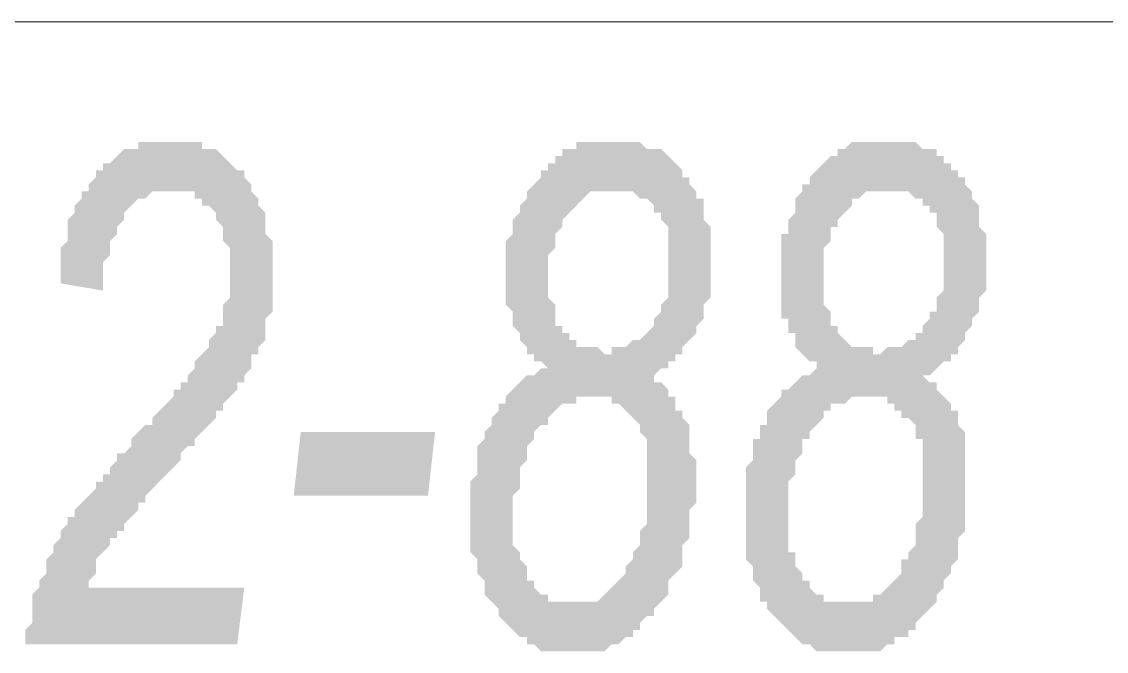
# Model space of a CAD drawing. Header units: millimetres. Extents: x 1372 to 666090, y 1285 to 31551.
# Drawn here: x 533478 to 534119, y 25810 to 26181 of the extents above; entities that cross this region are included whole.
import ezdxf

# ---------------------------------------------------------------- set-up
doc = ezdxf.new("R2010")
doc.units = ezdxf.units.MM
doc.layers.add('PDF _0', color=7, linetype='Continuous')
doc.layers.add('PDF _75-АЗ Штамп', color=7, linetype='Continuous')

msp = doc.modelspace()

# ---------------------------------------------------------------- hatches: boundary and pattern name
at = {"layer": 'PDF _75-АЗ Штамп', "transparency": 33554559}
msp.add_hatch(color=256, dxfattribs=at).paths.add_polyline_path([(533480.43, 25814), (533480.43, 25818.17), (533480.43, 25822.34), (533484.6, 25826.51), (533484.6, 25830.68), (533484.6, 25834.85), (533484.6, 25839.02), (533484.6, 25843.19), (533488.77, 25847.37), (533488.77, 25851.54), (533488.77, 25851.54), (533492.94, 25855.71), (533492.94, 25859.88), (533492.94, 25859.88), (533492.94, 25864.05), (533497.11, 25868.22), (533497.11, 25872.39), (533501.28, 25876.56), (533501.28, 25876.56), (533501.28, 25880.73), (533505.45, 25884.91), (533505.45, 25889.08), (533509.63, 25889.08), (533509.63, 25893.25), (533509.63, 25893.25), (533513.8, 25897.42), (533513.8, 25897.42), (533513.8, 25897.42), (533517.97, 25901.59), (533517.97, 25901.59), (533522.14, 25905.76), (533522.14, 25909.93), (533526.31, 25909.93), (533526.31, 25914.1), (533530.48, 25914.1), (533530.48, 25918.28), (533534.65, 25922.45), (533534.65, 25926.62), (533538.82, 25926.62), (533542.99, 25930.79), (533542.99, 25934.96), (533547.17, 25939.13), (533551.34, 25943.3), (533555.51, 25943.3), (533555.51, 25947.47), (533559.68, 25951.64), (533559.68, 25951.64), (533563.85, 25955.82), (533568.02, 25959.99), (533568.02, 25964.16), (533572.19, 25964.16), (533572.19, 25968.33), (533576.36, 25968.33), (533576.36, 25972.5), (533580.54, 25976.67), (533580.54, 25976.67), (533580.54, 25980.84), (533580.54, 25980.84), (533584.71, 25985.01), (533584.71, 25985.01), (533588.88, 25989.19), (533588.88, 25993.36), (533593.05, 25997.53), (533593.05, 26001.7), (533597.22, 26001.7), (533597.22, 26005.87), (533597.22, 26010.04), (533597.22, 26010.04), (533597.22, 26014.21), (533601.39, 26018.38), (533601.39, 26022.55), (533601.39, 26026.73), (533601.39, 26030.9), (533601.39, 26035.07), (533601.39, 26039.24), (533601.39, 26043.41), (533601.39, 26047.58), (533601.39, 26047.58), (533597.22, 26051.75), (533597.22, 26055.92), (533597.22, 26060.1), (533593.05, 26064.27), (533593.05, 26068.44), (533593.05, 26068.44), (533588.88, 26072.61), (533584.71, 26072.61), (533584.71, 26076.78), (533580.54, 26076.78), (533580.54, 26080.95), (533576.36, 26080.95), (533572.19, 26080.95), (533572.19, 26080.95), (533568.02, 26080.95), (533568.02, 26080.95), (533563.85, 26080.95), (533559.68, 26080.95), (533559.68, 26080.95), (533555.51, 26080.95), (533551.34, 26076.78), (533551.34, 26076.78), (533547.17, 26076.78), (533542.99, 26072.61), (533542.99, 26072.61), (533538.82, 26068.44), (533538.82, 26064.27), (533538.82, 26064.27), (533534.65, 26060.1), (533534.65, 26055.92), (533534.65, 26055.92), (533530.48, 26051.75), (533530.48, 26047.58), (533530.48, 26043.41), (533526.31, 26039.24), (533526.31, 26035.07), (533526.31, 26030.9), (533526.31, 26026.73), (533526.31, 26022.55), (533501.28, 26026.73), (533501.28, 26030.9), (533501.28, 26035.07), (533501.28, 26039.24), (533501.28, 26043.41), (533501.28, 26047.58), (533505.45, 26051.75), (533505.45, 26055.92), (533505.45, 26060.1), (533505.45, 26064.27), (533509.63, 26068.44), (533509.63, 26068.44), (533509.63, 26072.61), (533513.8, 26076.78), (533513.8, 26080.95), (533517.97, 26080.95), (533517.97, 26085.12), (533522.14, 26089.29), (533522.14, 26089.29), (533522.14, 26093.46), (533526.31, 26093.46), (533526.31, 26097.64), (533530.48, 26097.64), (533534.65, 26101.81), (533534.65, 26101.81), (533538.82, 26105.98), (533538.82, 26105.98), (533542.99, 26105.98), (533547.17, 26105.98), (533547.17, 26110.15), (533551.34, 26110.15), (533555.51, 26110.15), (533555.51, 26110.15), (533559.68, 26110.15), (533563.85, 26110.15), (533563.85, 26110.15), (533568.02, 26110.15), (533572.19, 26110.15), (533576.36, 26110.15), (533576.36, 26110.15), (533580.54, 26110.15), (533584.71, 26110.15), (533584.71, 26105.98), (533588.88, 26105.98), (533593.05, 26105.98), (533593.05, 26105.98), (533597.22, 26101.81), (533597.22, 26101.81), (533601.39, 26097.64), (533601.39, 26097.64), (533605.56, 26093.46), (533609.73, 26093.46), (533609.73, 26089.29), (533613.9, 26085.12), (533613.9, 26085.12), (533613.9, 26080.95), (533618.08, 26076.78), (533618.08, 26072.61), (533618.08, 26072.61), (533622.25, 26068.44), (533622.25, 26064.27), (533622.25, 26060.1), (533622.25, 26055.92), (533626.42, 26051.75), (533626.42, 26047.58), (533626.42, 26043.41), (533626.42, 26039.24), (533626.42, 26035.07), (533626.42, 26030.9), (533626.42, 26030.9), (533626.42, 26026.73), (533626.42, 26022.55), (533626.42, 26022.55), (533626.42, 26018.38), (533626.42, 26014.21), (533626.42, 26010.04), (533622.25, 26005.87), (533622.25, 26001.7), (533622.25, 25997.53), (533622.25, 25993.36), (533618.08, 25989.19), (533618.08, 25985.01), (533613.9, 25985.01), (533613.9, 25980.84), (533613.9, 25976.67), (533613.9, 25976.67), (533609.73, 25972.5), (533609.73, 25972.5), (533609.73, 25972.5), (533609.73, 25968.33), (533605.56, 25968.33), (533605.56, 25964.16), (533605.56, 25964.16), (533601.39, 25959.99), (533601.39, 25959.99), (533597.22, 25955.82), (533597.22, 25951.64), (533593.05, 25951.64), (533593.05, 25947.47), (533588.88, 25943.3), (533588.88, 25943.3), (533584.71, 25939.13), (533580.54, 25934.96), (533580.54, 25930.79), (533576.36, 25930.79), (533572.19, 25926.62), (533572.19, 25922.45), (533568.02, 25918.28), (533563.85, 25914.1), (533559.68, 25909.93), (533559.68, 25909.93), (533555.51, 25905.76), (533551.34, 25901.59), (533551.34, 25897.42), (533547.17, 25897.42), (533547.17, 25893.25), (533542.99, 25889.08), (533542.99, 25889.08), (533538.82, 25884.91), (533538.82, 25880.73), (533534.65, 25880.73), (533534.65, 25876.56), (533530.48, 25876.56), (533530.48, 25872.39), (533526.31, 25868.22), (533526.31, 25868.22), (533522.14, 25864.05), (533522.14, 25859.88), (533522.14, 25855.71), (533517.97, 25851.54), (533517.97, 25851.54), (533517.97, 25847.37), (533609.73, 25847.37), (533605.56, 25814)])
h = msp.add_hatch(color=256, dxfattribs=at)
h.paths.add_polyline_path([(533789.09, 25976.67), (533784.92, 25980.84), (533780.75, 25980.84), (533780.75, 25985.01), (533776.58, 25985.01), (533776.58, 25989.19), (533772.41, 25993.36), (533772.41, 25997.53), (533772.41, 25997.53), (533768.24, 26001.7), (533768.24, 26005.87), (533768.24, 26005.87), (533768.24, 26010.04), (533764.07, 26014.21), (533764.07, 26018.38), (533764.07, 26022.55), (533764.07, 26026.73), (533764.07, 26030.9), (533764.07, 26035.07), (533764.07, 26039.24), (533764.07, 26043.41), (533764.07, 26047.58), (533764.07, 26051.75), (533768.24, 26055.92), (533768.24, 26055.92), (533768.24, 26060.1), (533768.24, 26064.27), (533772.41, 26068.44), (533772.41, 26072.61), (533776.58, 26076.78), (533776.58, 26080.95), (533776.58, 26080.95), (533780.75, 26085.12), (533780.75, 26085.12), (533784.92, 26089.29), (533784.92, 26093.46), (533789.09, 26093.46), (533789.09, 26097.64), (533793.27, 26097.64), (533793.27, 26101.81), (533797.44, 26101.81), (533797.44, 26105.98), (533801.61, 26105.98), (533805.78, 26105.98), (533805.78, 26110.15), (533809.95, 26110.15), (533814.12, 26110.15), (533814.12, 26110.15), (533818.29, 26110.15), (533822.46, 26110.15), (533822.46, 26110.15), (533826.63, 26110.15), (533830.81, 26110.15), (533834.98, 26110.15), (533834.98, 26110.15), (533839.15, 26110.15), (533843.32, 26110.15), (533843.32, 26110.15), (533847.49, 26105.98), (533851.66, 26105.98), (533851.66, 26105.98), (533855.83, 26105.98), (533860, 26101.81), (533860, 26101.81), (533864.18, 26097.64), (533864.18, 26097.64), (533868.35, 26093.46), (533868.35, 26093.46), (533868.35, 26089.29), (533872.52, 26089.29), (533872.52, 26085.12), (533876.69, 26080.95), (533876.69, 26076.78), (533880.86, 26076.78), (533880.86, 26072.61), (533880.86, 26068.44), (533880.86, 26064.27), (533885.03, 26060.1), (533885.03, 26055.92), (533885.03, 26051.75), (533885.03, 26047.58), (533885.03, 26043.41), (533885.03, 26039.24), (533885.03, 26039.24), (533885.03, 26035.07), (533885.03, 26030.9), (533885.03, 26026.73), (533885.03, 26022.55), (533885.03, 26018.38), (533880.86, 26014.21), (533880.86, 26010.04), (533880.86, 26010.04), (533880.86, 26005.87), (533876.69, 26001.7), (533876.69, 26001.7), (533876.69, 25997.53), (533872.52, 25993.36), (533872.52, 25993.36), (533868.35, 25989.19), (533868.35, 25985.01), (533864.18, 25985.01), (533864.18, 25980.84), (533860, 25980.84), (533860, 25976.67), (533855.83, 25976.67), (533851.66, 25972.5), (533851.66, 25972.5), (533851.66, 25968.33), (533855.83, 25968.33), (533860, 25964.16), (533860, 25959.99), (533864.18, 25959.99), (533864.18, 25955.82), (533864.18, 25951.64), (533868.35, 25951.64), (533868.35, 25947.47), (533868.35, 25947.47), (533872.52, 25943.3), (533872.52, 25939.13), (533872.52, 25934.96), (533872.52, 25930.79), (533872.52, 25926.62), (533876.69, 25922.45), (533876.69, 25918.28), (533876.69, 25914.1), (533876.69, 25909.93), (533876.69, 25905.76), (533876.69, 25901.59), (533876.69, 25897.42), (533872.52, 25893.25), (533872.52, 25889.08), (533872.52, 25884.91), (533872.52, 25880.73), (533872.52, 25880.73), (533872.52, 25876.56), (533868.35, 25872.39), (533868.35, 25868.22), (533868.35, 25864.05), (533868.35, 25859.88), (533864.18, 25855.71), (533864.18, 25855.71), (533860, 25851.54), (533860, 25847.37), (533860, 25843.19), (533855.83, 25839.02), (533855.83, 25839.02), (533851.66, 25834.85), (533851.66, 25834.85), (533851.66, 25830.68), (533847.49, 25830.68), (533843.32, 25826.51), (533843.32, 25822.34), (533839.15, 25822.34), (533839.15, 25818.17), (533834.98, 25818.17), (533834.98, 25818.17), (533830.81, 25814), (533826.63, 25814), (533826.63, 25814), (533822.46, 25809.82), (533822.46, 25809.82), (533818.29, 25809.82), (533814.12, 25809.82), (533809.95, 25809.82), (533809.95, 25809.82), (533805.78, 25809.82), (533801.61, 25809.82), (533801.61, 25809.82), (533797.44, 25809.82), (533793.27, 25809.82), (533789.09, 25809.82), (533789.09, 25809.82), (533784.92, 25809.82), (533780.75, 25814), (533780.75, 25814), (533776.58, 25814), (533776.58, 25818.17), (533772.41, 25818.17), (533768.24, 25822.34), (533768.24, 25822.34), (533764.07, 25826.51), (533764.07, 25826.51), (533759.9, 25830.68), (533759.9, 25830.68), (533759.9, 25834.85), (533755.72, 25839.02), (533755.72, 25839.02), (533751.55, 25843.19), (533751.55, 25847.37), (533751.55, 25851.54), (533747.38, 25855.71), (533747.38, 25855.71), (533747.38, 25859.88), (533747.38, 25864.05), (533743.21, 25868.22), (533743.21, 25872.39), (533743.21, 25876.56), (533743.21, 25880.73), (533743.21, 25884.91), (533743.21, 25889.08), (533743.21, 25893.25), (533743.21, 25897.42), (533743.21, 25901.59), (533743.21, 25905.76), (533743.21, 25909.93), (533747.38, 25914.1), (533747.38, 25918.28), (533747.38, 25922.45), (533747.38, 25926.62), (533747.38, 25930.79), (533751.55, 25934.96), (533751.55, 25934.96), (533751.55, 25939.13), (533755.72, 25943.3), (533755.72, 25943.3), (533755.72, 25947.47), (533759.9, 25951.64), (533759.9, 25955.82), (533764.07, 25955.82), (533764.07, 25959.99), (533768.24, 25964.16), (533768.24, 25964.16), (533772.41, 25968.33), (533772.41, 25968.33), (533776.58, 25972.5), (533780.75, 25972.5), (533780.75, 25972.5), (533784.92, 25976.67), (533789.09, 25976.67)], flags=0)
h.paths.add_polyline_path([(533789.09, 26030.9), (533789.09, 26026.73), (533789.09, 26022.55), (533789.09, 26018.38), (533793.27, 26014.21), (533793.27, 26010.04), (533793.27, 26005.87), (533793.27, 26001.7), (533797.44, 26001.7), (533797.44, 25997.53), (533801.61, 25997.53), (533801.61, 25993.36), (533805.78, 25993.36), (533805.78, 25989.19), (533809.95, 25989.19), (533814.12, 25989.19), (533814.12, 25989.19), (533818.29, 25989.19), (533822.46, 25985.01), (533822.46, 25985.01), (533826.63, 25985.01), (533826.63, 25989.19), (533830.81, 25989.19), (533834.98, 25989.19), (533834.98, 25989.19), (533839.15, 25993.36), (533839.15, 25993.36), (533843.32, 25993.36), (533847.49, 25997.53), (533847.49, 25997.53), (533851.66, 26001.7), (533851.66, 26001.7), (533851.66, 26005.87), (533855.83, 26010.04), (533855.83, 26010.04), (533855.83, 26014.21), (533860, 26018.38), (533860, 26022.55), (533860, 26026.73), (533860, 26030.9), (533860, 26035.07), (533860, 26039.24), (533860, 26039.24), (533860, 26043.41), (533860, 26047.58), (533860, 26051.75), (533860, 26055.92), (533860, 26060.1), (533855.83, 26064.27), (533855.83, 26068.44), (533851.66, 26068.44), (533851.66, 26072.61), (533851.66, 26072.61), (533847.49, 26076.78), (533847.49, 26076.78), (533843.32, 26076.78), (533839.15, 26080.95), (533839.15, 26080.95), (533834.98, 26080.95), (533830.81, 26080.95), (533830.81, 26080.95), (533830.81, 26080.95), (533826.63, 26080.95), (533822.46, 26080.95), (533818.29, 26080.95), (533818.29, 26080.95), (533814.12, 26080.95), (533809.95, 26076.78), (533809.95, 26076.78), (533809.95, 26076.78), (533805.78, 26072.61), (533801.61, 26068.44), (533801.61, 26068.44), (533797.44, 26064.27), (533797.44, 26060.1), (533797.44, 26060.1), (533793.27, 26055.92), (533793.27, 26055.92), (533793.27, 26051.75), (533793.27, 26047.58), (533789.09, 26043.41), (533789.09, 26039.24), (533789.09, 26035.07), (533789.09, 26030.9), (533789.09, 26030.9)], flags=0)
h.paths.add_polyline_path([(533768.24, 25884.91), (533768.24, 25880.73), (533768.24, 25876.56), (533768.24, 25872.39), (533772.41, 25868.22), (533772.41, 25868.22), (533772.41, 25864.05), (533772.41, 25864.05), (533776.58, 25859.88), (533776.58, 25855.71), (533776.58, 25851.54), (533780.75, 25851.54), (533780.75, 25847.37), (533784.92, 25843.19), (533784.92, 25843.19), (533789.09, 25843.19), (533789.09, 25839.02), (533793.27, 25839.02), (533797.44, 25839.02), (533797.44, 25839.02), (533801.61, 25839.02), (533805.78, 25839.02), (533805.78, 25839.02), (533809.95, 25839.02), (533809.95, 25839.02), (533814.12, 25839.02), (533818.29, 25839.02), (533818.29, 25839.02), (533822.46, 25843.19), (533822.46, 25843.19), (533826.63, 25847.37), (533826.63, 25847.37), (533830.81, 25851.54), (533830.81, 25851.54), (533834.98, 25855.71), (533834.98, 25859.88), (533839.15, 25864.05), (533839.15, 25864.05), (533839.15, 25868.22), (533843.32, 25872.39), (533843.32, 25876.56), (533843.32, 25880.73), (533847.49, 25884.91), (533847.49, 25889.08), (533847.49, 25893.25), (533847.49, 25897.42), (533847.49, 25901.59), (533847.49, 25901.59), (533847.49, 25905.76), (533847.49, 25909.93), (533847.49, 25914.1), (533847.49, 25918.28), (533847.49, 25922.45), (533847.49, 25926.62), (533847.49, 25930.79), (533847.49, 25934.96), (533847.49, 25934.96), (533843.32, 25939.13), (533843.32, 25943.3), (533839.15, 25947.47), (533839.15, 25947.47), (533839.15, 25947.47), (533834.98, 25951.64), (533834.98, 25951.64), (533830.81, 25955.82), (533826.63, 25955.82), (533826.63, 25959.99), (533822.46, 25959.99), (533818.29, 25959.99), (533818.29, 25959.99), (533814.12, 25959.99), (533814.12, 25959.99), (533809.95, 25959.99), (533805.78, 25959.99), (533805.78, 25955.82), (533801.61, 25955.82), (533797.44, 25955.82), (533797.44, 25955.82), (533793.27, 25951.64), (533793.27, 25951.64), (533789.09, 25947.47), (533789.09, 25943.3), (533784.92, 25943.3), (533780.75, 25939.13), (533780.75, 25939.13), (533780.75, 25934.96), (533780.75, 25934.96), (533776.58, 25930.79), (533776.58, 25926.62), (533776.58, 25922.45), (533772.41, 25918.28), (533772.41, 25918.28), (533772.41, 25914.1), (533772.41, 25909.93), (533772.41, 25905.76), (533768.24, 25901.59), (533768.24, 25897.42), (533768.24, 25893.25), (533768.24, 25889.08), (533768.24, 25884.91)], flags=0)
h = msp.add_hatch(color=256, dxfattribs=at)
h.paths.add_polyline_path([(533947.6, 25976.67), (533947.6, 25980.84), (533943.43, 25980.84), (533939.26, 25985.01), (533939.26, 25985.01), (533935.09, 25989.19), (533935.09, 25993.36), (533935.09, 25997.53), (533930.91, 25997.53), (533930.91, 26001.7), (533930.91, 26005.87), (533926.74, 26005.87), (533926.74, 26010.04), (533926.74, 26014.21), (533926.74, 26018.38), (533926.74, 26022.55), (533926.74, 26026.73), (533926.74, 26030.9), (533926.74, 26035.07), (533926.74, 26039.24), (533926.74, 26043.41), (533926.74, 26047.58), (533926.74, 26051.75), (533926.74, 26055.92), (533930.91, 26055.92), (533930.91, 26060.1), (533930.91, 26064.27), (533935.09, 26068.44), (533935.09, 26072.61), (533935.09, 26076.78), (533939.26, 26080.95), (533939.26, 26080.95), (533939.26, 26085.12), (533943.43, 26085.12), (533943.43, 26089.29), (533947.6, 26093.46), (533947.6, 26093.46), (533951.77, 26097.64), (533951.77, 26097.64), (533955.94, 26101.81), (533960.11, 26101.81), (533960.11, 26105.98), (533964.28, 26105.98), (533964.28, 26105.98), (533968.45, 26110.15), (533972.63, 26110.15), (533972.63, 26110.15), (533976.8, 26110.15), (533980.97, 26110.15), (533980.97, 26110.15), (533985.14, 26110.15), (533989.31, 26110.15), (533993.48, 26110.15), (533993.48, 26110.15), (533997.65, 26110.15), (534001.82, 26110.15), (534006, 26110.15), (534006, 26110.15), (534010.17, 26105.98), (534014.34, 26105.98), (534014.34, 26105.98), (534018.51, 26105.98), (534018.51, 26101.81), (534022.68, 26101.81), (534022.68, 26097.64), (534026.85, 26097.64), (534026.85, 26093.46), (534031.02, 26093.46), (534031.02, 26089.29), (534035.19, 26089.29), (534035.19, 26085.12), (534039.36, 26080.95), (534039.36, 26076.78), (534039.36, 26076.78), (534043.54, 26072.61), (534043.54, 26068.44), (534043.54, 26064.27), (534043.54, 26060.1), (534047.71, 26055.92), (534047.71, 26051.75), (534047.71, 26047.58), (534047.71, 26043.41), (534047.71, 26039.24), (534047.71, 26039.24), (534047.71, 26035.07), (534047.71, 26030.9), (534047.71, 26026.73), (534047.71, 26022.55), (534043.54, 26018.38), (534043.54, 26014.21), (534043.54, 26010.04), (534043.54, 26010.04), (534039.36, 26005.87), (534039.36, 26001.7), (534039.36, 26001.7), (534035.19, 25997.53), (534035.19, 25993.36), (534035.19, 25993.36), (534031.02, 25989.19), (534031.02, 25985.01), (534026.85, 25985.01), (534026.85, 25980.84), (534022.68, 25980.84), (534018.51, 25976.67), (534018.51, 25976.67), (534014.34, 25972.5), (534010.17, 25972.5), (534014.34, 25968.33), (534018.51, 25968.33), (534018.51, 25964.16), (534022.68, 25959.99), (534022.68, 25959.99), (534026.85, 25955.82), (534026.85, 25951.64), (534031.02, 25951.64), (534031.02, 25947.47), (534031.02, 25947.47), (534031.02, 25943.3), (534035.19, 25939.13), (534035.19, 25934.96), (534035.19, 25930.79), (534035.19, 25926.62), (534035.19, 25922.45), (534035.19, 25918.28), (534035.19, 25914.1), (534035.19, 25909.93), (534035.19, 25905.76), (534035.19, 25901.59), (534035.19, 25897.42), (534035.19, 25893.25), (534035.19, 25889.08), (534035.19, 25884.91), (534035.19, 25880.73), (534035.19, 25880.73), (534031.02, 25876.56), (534031.02, 25872.39), (534031.02, 25868.22), (534031.02, 25864.05), (534026.85, 25859.88), (534026.85, 25855.71), (534026.85, 25855.71), (534022.68, 25851.54), (534022.68, 25847.37), (534018.51, 25843.19), (534018.51, 25839.02), (534018.51, 25839.02), (534014.34, 25834.85), (534014.34, 25834.85), (534010.17, 25830.68), (534010.17, 25830.68), (534006, 25826.51), (534006, 25822.34), (534001.82, 25822.34), (534001.82, 25818.17), (533997.65, 25818.17), (533993.48, 25818.17), (533993.48, 25814), (533989.31, 25814), (533989.31, 25814), (533985.14, 25809.82), (533980.97, 25809.82), (533980.97, 25809.82), (533976.8, 25809.82), (533972.63, 25809.82), (533968.45, 25809.82), (533968.45, 25809.82), (533964.28, 25809.82), (533960.11, 25809.82), (533960.11, 25809.82), (533955.94, 25809.82), (533951.77, 25809.82), (533947.6, 25809.82), (533947.6, 25809.82), (533943.43, 25814), (533943.43, 25814), (533939.26, 25814), (533935.09, 25818.17), (533935.09, 25818.17), (533930.91, 25822.34), (533930.91, 25822.34), (533926.74, 25826.51), (533926.74, 25826.51), (533922.57, 25830.68), (533922.57, 25830.68), (533918.4, 25834.85), (533918.4, 25839.02), (533914.23, 25839.02), (533914.23, 25843.19), (533914.23, 25847.37), (533910.06, 25851.54), (533910.06, 25855.71), (533910.06, 25855.71), (533910.06, 25859.88), (533905.89, 25864.05), (533905.89, 25868.22), (533905.89, 25872.39), (533905.89, 25876.56), (533905.89, 25880.73), (533905.89, 25884.91), (533905.89, 25889.08), (533905.89, 25893.25), (533905.89, 25897.42), (533905.89, 25901.59), (533905.89, 25905.76), (533905.89, 25909.93), (533905.89, 25914.1), (533905.89, 25918.28), (533910.06, 25922.45), (533910.06, 25926.62), (533910.06, 25930.79), (533910.06, 25934.96), (533914.23, 25934.96), (533914.23, 25939.13), (533914.23, 25943.3), (533918.4, 25943.3), (533918.4, 25947.47), (533918.4, 25951.64), (533922.57, 25955.82), (533922.57, 25955.82), (533926.74, 25959.99), (533926.74, 25964.16), (533930.91, 25964.16), (533935.09, 25968.33), (533935.09, 25968.33), (533939.26, 25972.5), (533939.26, 25972.5), (533943.43, 25972.5), (533947.6, 25976.67), (533947.6, 25976.67)], flags=0)
h.paths.add_polyline_path([(533951.77, 26030.9), (533951.77, 26026.73), (533951.77, 26022.55), (533951.77, 26018.38), (533951.77, 26014.21), (533955.94, 26010.04), (533955.94, 26005.87), (533955.94, 26001.7), (533960.11, 26001.7), (533960.11, 25997.53), (533960.11, 25997.53), (533964.28, 25993.36), (533964.28, 25993.36), (533968.45, 25989.19), (533972.63, 25989.19), (533972.63, 25989.19), (533976.8, 25989.19), (533980.97, 25989.19), (533980.97, 25985.01), (533980.97, 25985.01), (533985.14, 25985.01), (533989.31, 25989.19), (533993.48, 25989.19), (533993.48, 25989.19), (533997.65, 25989.19), (534001.82, 25993.36), (534001.82, 25993.36), (534006, 25993.36), (534006, 25997.53), (534010.17, 25997.53), (534010.17, 26001.7), (534010.17, 26001.7), (534014.34, 26005.87), (534014.34, 26010.04), (534018.51, 26010.04), (534018.51, 26014.21), (534018.51, 26018.38), (534022.68, 26022.55), (534022.68, 26026.73), (534022.68, 26030.9), (534022.68, 26035.07), (534022.68, 26039.24), (534022.68, 26039.24), (534022.68, 26043.41), (534022.68, 26047.58), (534022.68, 26051.75), (534022.68, 26055.92), (534018.51, 26060.1), (534018.51, 26064.27), (534018.51, 26068.44), (534014.34, 26068.44), (534014.34, 26072.61), (534010.17, 26072.61), (534010.17, 26076.78), (534006, 26076.78), (534006, 26076.78), (534001.82, 26080.95), (534001.82, 26080.95), (533997.65, 26080.95), (533993.48, 26080.95), (533989.31, 26080.95), (533989.31, 26080.95), (533989.31, 26080.95), (533985.14, 26080.95), (533980.97, 26080.95), (533980.97, 26080.95), (533976.8, 26080.95), (533972.63, 26076.78), (533972.63, 26076.78), (533968.45, 26076.78), (533968.45, 26072.61), (533964.28, 26068.44), (533964.28, 26068.44), (533960.11, 26064.27), (533960.11, 26060.1), (533955.94, 26060.1), (533955.94, 26055.92), (533955.94, 26055.92), (533955.94, 26051.75), (533951.77, 26047.58), (533951.77, 26043.41), (533951.77, 26039.24), (533951.77, 26035.07), (533951.77, 26030.9), (533951.77, 26030.9)], flags=0)
h.paths.add_polyline_path([(533930.91, 25884.91), (533930.91, 25880.73), (533930.91, 25876.56), (533930.91, 25872.39), (533930.91, 25868.22), (533935.09, 25868.22), (533935.09, 25864.05), (533935.09, 25864.05), (533935.09, 25859.88), (533939.26, 25855.71), (533939.26, 25851.54), (533943.43, 25851.54), (533943.43, 25847.37), (533947.6, 25843.19), (533947.6, 25843.19), (533951.77, 25843.19), (533951.77, 25839.02), (533955.94, 25839.02), (533960.11, 25839.02), (533960.11, 25839.02), (533964.28, 25839.02), (533968.45, 25839.02), (533968.45, 25839.02), (533968.45, 25839.02), (533972.63, 25839.02), (533976.8, 25839.02), (533976.8, 25839.02), (533980.97, 25839.02), (533980.97, 25843.19), (533985.14, 25843.19), (533989.31, 25847.37), (533989.31, 25847.37), (533993.48, 25851.54), (533993.48, 25851.54), (533997.65, 25855.71), (533997.65, 25859.88), (533997.65, 25864.05), (534001.82, 25864.05), (534001.82, 25868.22), (534006, 25872.39), (534006, 25876.56), (534006, 25880.73), (534006, 25884.91), (534010.17, 25889.08), (534010.17, 25893.25), (534010.17, 25897.42), (534010.17, 25901.59), (534010.17, 25901.59), (534010.17, 25905.76), (534010.17, 25909.93), (534010.17, 25914.1), (534010.17, 25918.28), (534010.17, 25922.45), (534010.17, 25926.62), (534010.17, 25930.79), (534010.17, 25934.96), (534006, 25934.96), (534006, 25939.13), (534006, 25943.3), (534001.82, 25947.47), (534001.82, 25947.47), (533997.65, 25947.47), (533997.65, 25951.64), (533993.48, 25951.64), (533993.48, 25955.82), (533989.31, 25955.82), (533989.31, 25959.99), (533985.14, 25959.99), (533980.97, 25959.99), (533976.8, 25959.99), (533976.8, 25959.99), (533972.63, 25959.99), (533972.63, 25959.99), (533968.45, 25959.99), (533964.28, 25955.82), (533964.28, 25955.82), (533960.11, 25955.82), (533955.94, 25955.82), (533955.94, 25951.64), (533951.77, 25951.64), (533951.77, 25947.47), (533947.6, 25943.3), (533947.6, 25943.3), (533943.43, 25939.13), (533943.43, 25939.13), (533943.43, 25934.96), (533939.26, 25934.96), (533939.26, 25930.79), (533939.26, 25926.62), (533935.09, 25922.45), (533935.09, 25918.28), (533935.09, 25918.28), (533935.09, 25914.1), (533930.91, 25909.93), (533930.91, 25905.76), (533930.91, 25901.59), (533930.91, 25897.42), (533930.91, 25893.25), (533930.91, 25889.08), (533930.91, 25884.91)], flags=0)

# ---------------------------------------------------------------- linework, layer by layer
at = {"layer": 'PDF _0', "lineweight": 9}
msp.add_lwpolyline([(530756.65, 26181.06), (535115.53, 26181.06)], dxfattribs=at)
at = {"layer": 'PDF _75-АЗ Штамп', "lineweight": 9, "transparency": 33554559}
msp.add_solid([(533638.93, 25901.59), (533643.1, 25939.13), (533718.18, 25901.59), (533722.36, 25939.13)], dxfattribs=at)

doc.saveas('drawing.dxf')
